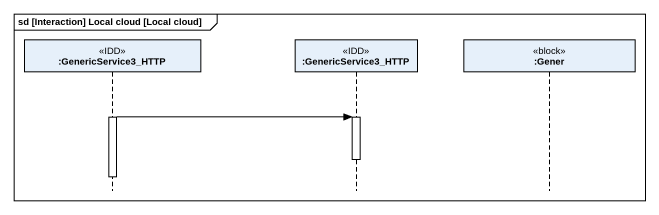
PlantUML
@startuml
mainframe sd [Interaction] Local cloud [Local cloud]
hide footbox
participant ":GenericService3_HTTP" as GenericService3_HTTP <<IDD>>
participant ":GenericService3_HTTP" as GenericService3_HTTP_2 <<IDD>>
participant ":Gener" as Gener <<block>>

activate GenericService3_HTTP
GenericService3_HTTP -> GenericService3_HTTP_2
activate GenericService3_HTTP_2
deactivate GenericService3_HTTP_2
deactivate GenericService3_HTTP
@enduml
